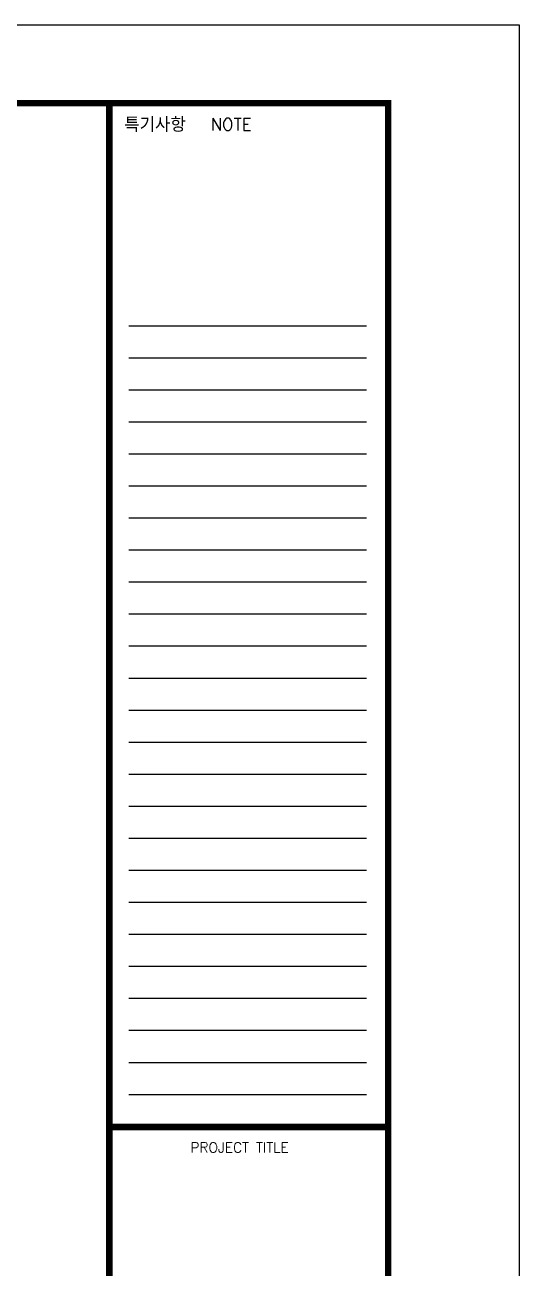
# Model space of a CAD drawing. Header units: millimetres. Extents: x 1073475 to 2890243, y -1340830 to -367733.
# Drawn here: x 2191979 to 2209033, y -410585 to -367733 of the extents above; entities that cross this region are included whole.
import ezdxf
from ezdxf.enums import TextEntityAlignment as Align

# ---------------------------------------------------------------- set-up
doc = ezdxf.new("R2010")
doc.units = ezdxf.units.MM
doc.header["$LTSCALE"] = 50
for name, color, linetype in [('11', 11, 'Continuous'), ('4', 4, 'Continuous'), ('CIP', 1, 'Continuous'), ('TEX', 3, 'Continuous'), ('TEXT', 3, 'Continuous'), ('TEXT1', 7, 'Continuous')]:
    doc.layers.add(name, color=color, linetype=linetype)
doc.styles.add('RXHG', font='arial.ttf')
doc.styles.add('RXHS', font='SIMPLEX.SHX', dxfattribs={"bigfont": 'WHGTXT.SHX'})

# ---------------------------------------------------------------- blocks, each defined once
blk = doc.blocks.new('dbox')
at = {"layer": '11'}
for p, q in [((4288, 57600), (81088, 57600)), ((81088, 57600), (81088, 1800))]:
    blk.add_line(p, q, dxfattribs=at)
at = {"layer": '11', "const_width": 150}
blk.add_lwpolyline([(81088, 1800), (4288, 1800), (4288, 57600), (81088, 57600)], close=True, dxfattribs=at)
for points in [[(74675, 57600), (74675, 1800)], [(81088, 34076), (74675, 34076)]]:
    blk.add_lwpolyline(points, dxfattribs=at)
at = {"layer": '4'}
for p, q in [((80586, 52479), (75119, 52479)), ((80586, 51743), (75119, 51743)), ((80586, 51007), (75119, 51007)), ((80586, 50271), (75119, 50271)), ((80586, 49536), (75119, 49536)), ((80586, 48800), (75119, 48800)), ((80586, 48064), (75119, 48064)), ((80586, 47328), (75119, 47328)), ((80586, 46592), (75119, 46592)), ((80586, 45856), (75119, 45856)), ((80586, 45120), (75119, 45120)), ((80586, 44384), (75119, 44384)), ((80586, 43648), (75119, 43648)), ((80586, 42912), (75119, 42912)), ((80586, 42176), (75119, 42176)), ((80586, 41440), (75119, 41440)), ((80586, 40704), (75119, 40704)), ((80586, 39968), (75119, 39968)), ((80586, 39232), (75119, 39232)), ((80586, 38497), (75119, 38497)), ((80586, 37761), (75119, 37761)), ((80586, 37025), (75119, 37025)), ((80586, 36289), (75119, 36289)), ((80586, 35553), (75119, 35553)), ((80586, 34817), (75119, 34817))]:
    blk.add_line(p, q, dxfattribs=at)
at = {"layer": 'TEXT', "color": 7}
for p, q in [((0, 59400), (84100, 59400)), ((84100, 59400), (84100, 0))]:
    blk.add_line(p, q, dxfattribs=at)
at = {"layer": 'TEX', "color": 6, "linetype": 'Continuous', "style": 'RXHG', "width": 1}
for tag, p in [('일자', (76628, 15972)), ('축척', (76628, 13925)), ('설계번호', (76684, 12170))]:
    blk.add_attdef(tag, p, '', height=300, dxfattribs=at)
at = {"layer": 'TEX', "color": 7, "linetype": 'Continuous', "style": 'RXHG', "width": 1}
blk.add_attdef('파일명', (81840, 4453), '', height=300, rotation=90, dxfattribs=at)
at = {"layer": 'TEX', "linetype": 'Continuous', "style": 'RXHG', "width": 1}
for tag, p in [('도면명-1', (77799, 3389)), ('도면명-2', (77799, 2662))]:
    blk.add_attdef(tag, text='', height=400, dxfattribs=at).set_placement(p, align=Align.CENTER)
at = {"layer": 'TEXT1', "style": 'RXHS', "width": 1}
for s, height, p in [('특기사항', 334.3, (75018, 56940)), ('NOTE', 278.6, (77005, 56974)), ('PROJECT TITLE', 231.29, (76539, 33488))]:
    blk.add_text(s, height=height, dxfattribs=at).set_placement(p)

msp = doc.modelspace()

# ---------------------------------------------------------------- linework, layer by layer
at = {"layer": 'CIP', "ltscale": 0.2}
msp.add_lwpolyline([(2089315.4, -370433.1), (2194895.7, -370433.1), (2194895.7, -454133.1), (2089315.4, -454133.1)], close=True, dxfattribs=at)

# ---------------------------------------------------------------- block references
at = {"xscale": 1.5, "yscale": 1.5, "zscale": 1.5}
msp.add_blockref('dbox', (2082882.7, -456833.1), dxfattribs=at)

doc.saveas('drawing.dxf')
